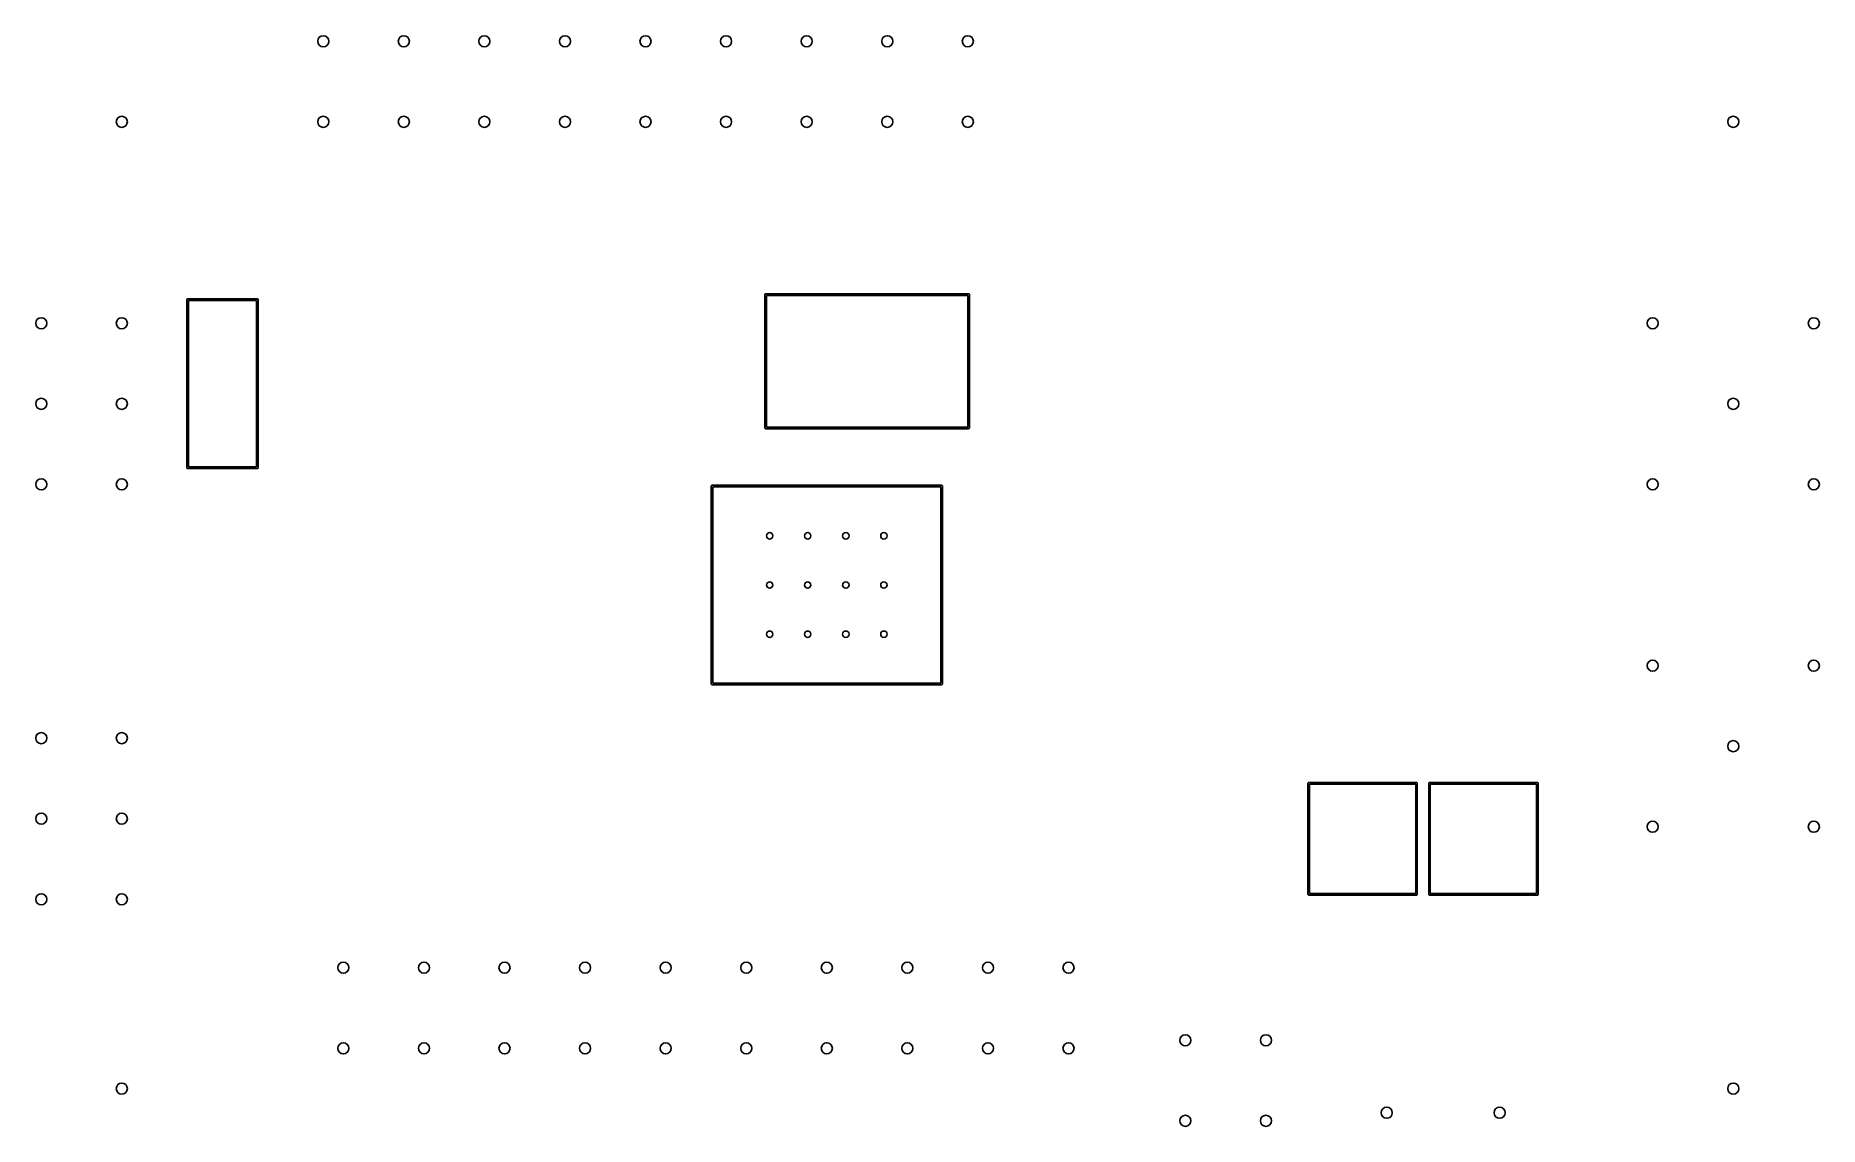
# Model space of a CAD drawing. Extents: x 4.92 to 7.13, y -4.67 to -3.32.
import ezdxf

# ---------------------------------------------------------------- set-up
doc = ezdxf.new("R2010")
doc.units = 0
doc.header["$MEASUREMENT"] = 0
doc.layers.add('BLACK', color=7, linetype='CONTINUOUS')

msp = doc.modelspace()

# ---------------------------------------------------------------- linework, layer by layer
at = {"layer": 'BLACK', "linetype": 'CONTINUOUS'}
for p, q in [((5.1068, -3.6484), (5.1074, -3.6478)), ((5.1068, -3.6487), (5.1068, -3.6484)), ((5.1068, -3.8574), (5.1068, -3.6487)), ((5.1074, -3.6478), (5.1078, -3.6477)), ((5.1078, -3.6477), (5.1944, -3.6477)), ((5.1087, -3.6497), (5.1087, -3.8564)), ((5.1934, -3.6497), (5.1087, -3.6497)), ((5.1934, -3.8564), (5.1934, -3.6497)), ((5.1944, -3.6477), (5.1947, -3.6478)), ((5.1947, -3.6478), (5.1953, -3.6484)), ((5.1953, -3.6484), (5.1954, -3.6487)), ((5.1954, -3.6487), (5.1954, -3.8574)), ((5.8241, -3.6426), (5.8242, -3.6422)), ((5.8241, -3.808), (5.8241, -3.6426)), ((5.8242, -3.6422), (5.8247, -3.6417)), ((5.8247, -3.6417), (5.8251, -3.6416)), ((5.8251, -3.6416), (6.077, -3.6416)), ((5.8261, -3.6436), (5.8261, -3.807)), ((6.0761, -3.6436), (5.8261, -3.6436)), ((6.0761, -3.807), (6.0761, -3.6436)), ((6.077, -3.6416), (6.0774, -3.6417)), ((6.0774, -3.6417), (6.078, -3.6422)), ((6.078, -3.6422), (6.078, -3.6426)), ((6.078, -3.6426), (6.078, -3.808)), ((5.8261, -3.807), (6.0761, -3.807)), ((5.8242, -3.8084), (5.8241, -3.808)), ((5.8247, -3.8089), (5.8242, -3.8084)), ((5.8251, -3.809), (5.8247, -3.8089)), ((6.077, -3.809), (5.8251, -3.809)), ((6.0774, -3.8089), (6.077, -3.809)), ((6.078, -3.8084), (6.0774, -3.8089)), ((6.078, -3.808), (6.078, -3.8084)), ((5.1068, -3.8578), (5.1068, -3.8574)), ((5.1074, -3.8583), (5.1068, -3.8578)), ((5.1078, -3.8584), (5.1074, -3.8583)), ((5.1944, -3.8584), (5.1078, -3.8584)), ((5.1087, -3.8564), (5.1934, -3.8564)), ((5.1947, -3.8583), (5.1944, -3.8584)), ((5.1953, -3.8578), (5.1947, -3.8583)), ((5.1954, -3.8574), (5.1953, -3.8578)), ((5.7576, -3.8798), (5.7582, -3.8793)), ((5.7576, -3.8802), (5.7576, -3.8798)), ((5.7576, -4.1259), (5.7576, -3.8802)), ((5.7582, -3.8793), (5.7585, -3.8792)), ((5.7585, -3.8792), (6.0436, -3.8792)), ((5.7595, -3.8812), (5.7595, -4.1249)), ((6.0426, -3.8812), (5.7595, -3.8812)), ((6.0426, -4.1249), (6.0426, -3.8812)), ((6.0436, -3.8792), (6.044, -3.8793)), ((6.044, -3.8793), (6.0445, -3.8798)), ((6.0445, -3.8798), (6.0446, -3.8802)), ((6.0446, -3.8802), (6.0446, -4.1259)), ((5.7576, -4.1263), (5.7576, -4.1259)), ((5.7582, -4.1268), (5.7576, -4.1263)), ((5.7585, -4.1269), (5.7582, -4.1268)), ((6.0436, -4.1269), (5.7585, -4.1269)), ((5.7595, -4.1249), (6.0426, -4.1249)), ((6.044, -4.1268), (6.0436, -4.1269)), ((6.0445, -4.1263), (6.044, -4.1268)), ((6.0446, -4.1259), (6.0445, -4.1263)), ((6.4982, -4.2488), (6.4988, -4.2483)), ((6.4982, -4.2492), (6.4982, -4.2488)), ((6.4982, -4.387), (6.4982, -4.2492)), ((6.4988, -4.2483), (6.4991, -4.2482)), ((6.4991, -4.2482), (6.633, -4.2482)), ((6.5001, -4.2501), (6.5001, -4.386)), ((6.632, -4.2501), (6.5001, -4.2501)), ((6.632, -4.386), (6.632, -4.2501)), ((6.633, -4.2482), (6.6334, -4.2483)), ((6.6334, -4.2483), (6.6339, -4.2488)), ((6.6339, -4.2488), (6.634, -4.2492)), ((6.634, -4.2492), (6.634, -4.387)), ((6.6482, -4.2488), (6.6488, -4.2483)), ((6.6482, -4.2492), (6.6482, -4.2488)), ((6.6482, -4.387), (6.6482, -4.2492)), ((6.6488, -4.2483), (6.6491, -4.2482)), ((6.6491, -4.2482), (6.783, -4.2482)), ((6.6501, -4.2501), (6.6501, -4.386)), ((6.782, -4.2501), (6.6501, -4.2501)), ((6.782, -4.386), (6.782, -4.2501)), ((6.783, -4.2482), (6.7834, -4.2483)), ((6.7834, -4.2483), (6.7839, -4.2488)), ((6.7839, -4.2488), (6.784, -4.2492)), ((6.784, -4.2492), (6.784, -4.387)), ((6.4982, -4.3873), (6.4982, -4.387)), ((6.4988, -4.3879), (6.4982, -4.3873)), ((6.4991, -4.3879), (6.4988, -4.3879)), ((6.633, -4.3879), (6.4991, -4.3879)), ((6.5001, -4.386), (6.632, -4.386)), ((6.6334, -4.3879), (6.633, -4.3879)), ((6.6339, -4.3873), (6.6334, -4.3879)), ((6.634, -4.387), (6.6339, -4.3873)), ((6.6482, -4.3873), (6.6482, -4.387)), ((6.6488, -4.3879), (6.6482, -4.3873)), ((6.6491, -4.3879), (6.6488, -4.3879)), ((6.783, -4.3879), (6.6491, -4.3879)), ((6.6501, -4.386), (6.782, -4.386)), ((6.7834, -4.3879), (6.783, -4.3879)), ((6.7839, -4.3873), (6.7834, -4.3879)), ((6.784, -4.387), (6.7839, -4.3873))]:
    msp.add_line(p, q, dxfattribs=at)
at = {"layer": 'BLACK'}
for centre, radius in [((5.2761, -3.3281), 0.00689), ((5.3761, -3.3281), 0.00689), ((5.4761, -3.3281), 0.00689), ((5.5761, -3.3281), 0.00689), ((5.6761, -3.3281), 0.00689), ((5.7761, -3.3281), 0.00689), ((5.8761, -3.3281), 0.00689), ((5.9761, -3.3281), 0.00689), ((6.0761, -3.3281), 0.00689), ((5.0261, -3.4281), 0.00689), ((5.2761, -3.4281), 0.00689), ((5.3761, -3.4281), 0.00689), ((5.4761, -3.4281), 0.00689), ((5.5761, -3.4281), 0.00689), ((5.6761, -3.4281), 0.00689), ((5.7761, -3.4281), 0.00689), ((5.8761, -3.4281), 0.00689), ((5.9761, -3.4281), 0.00689), ((6.0761, -3.4281), 0.00689), ((7.0261, -3.4281), 0.00689), ((4.9261, -3.6781), 0.00689), ((5.0261, -3.6781), 0.00689), ((6.9261, -3.6781), 0.00689), ((7.1261, -3.6781), 0.00689), ((4.9261, -3.7781), 0.00689), ((5.0261, -3.7781), 0.00689), ((7.0261, -3.7781), 0.00689), ((4.9261, -3.8781), 0.00689), ((5.0261, -3.8781), 0.00689), ((6.9261, -3.8781), 0.00689), ((7.1261, -3.8781), 0.00689), ((5.8302, -3.942), 0.00394), ((5.8774, -3.942), 0.00394), ((5.9247, -3.942), 0.00394), ((5.9719, -3.942), 0.00394), ((5.8302, -4.0031), 0.00394), ((5.8774, -4.0031), 0.00394), ((5.9247, -4.0031), 0.00394), ((5.9719, -4.0031), 0.00394), ((5.8302, -4.0641), 0.00394), ((5.8774, -4.0641), 0.00394), ((5.9247, -4.0641), 0.00394), ((5.9719, -4.0641), 0.00394), ((6.9261, -4.1031), 0.00689), ((7.1261, -4.1031), 0.00689), ((4.9261, -4.1931), 0.00689), ((5.0261, -4.1931), 0.00689), ((7.0261, -4.2031), 0.00689), ((4.9261, -4.2931), 0.00689), ((5.0261, -4.2931), 0.00689), ((6.9261, -4.3031), 0.00689), ((7.1261, -4.3031), 0.00689), ((4.9261, -4.3931), 0.00689), ((5.0261, -4.3931), 0.00689), ((5.3011, -4.4781), 0.00689), ((5.4011, -4.4781), 0.00689), ((5.5011, -4.4781), 0.00689), ((5.6011, -4.4781), 0.00689), ((5.7011, -4.4781), 0.00689), ((5.8011, -4.4781), 0.00689), ((5.9011, -4.4781), 0.00689), ((6.0011, -4.4781), 0.00689), ((6.1011, -4.4781), 0.00689), ((6.2011, -4.4781), 0.00689), ((5.3011, -4.5781), 0.00689), ((5.4011, -4.5781), 0.00689), ((5.5011, -4.5781), 0.00689), ((5.6011, -4.5781), 0.00689), ((5.7011, -4.5781), 0.00689), ((5.8011, -4.5781), 0.00689), ((5.9011, -4.5781), 0.00689), ((6.0011, -4.5781), 0.00689), ((6.1011, -4.5781), 0.00689), ((6.2011, -4.5781), 0.00689), ((6.3461, -4.5681), 0.00689), ((6.4461, -4.5681), 0.00689), ((5.0261, -4.6281), 0.00689), ((7.0261, -4.6281), 0.00689), ((6.3461, -4.6681), 0.00689), ((6.4461, -4.6681), 0.00689), ((6.5961, -4.6581), 0.00689), ((6.7361, -4.6581), 0.00689)]:
    msp.add_circle(centre, radius, dxfattribs=at)

doc.saveas('drawing.dxf')
